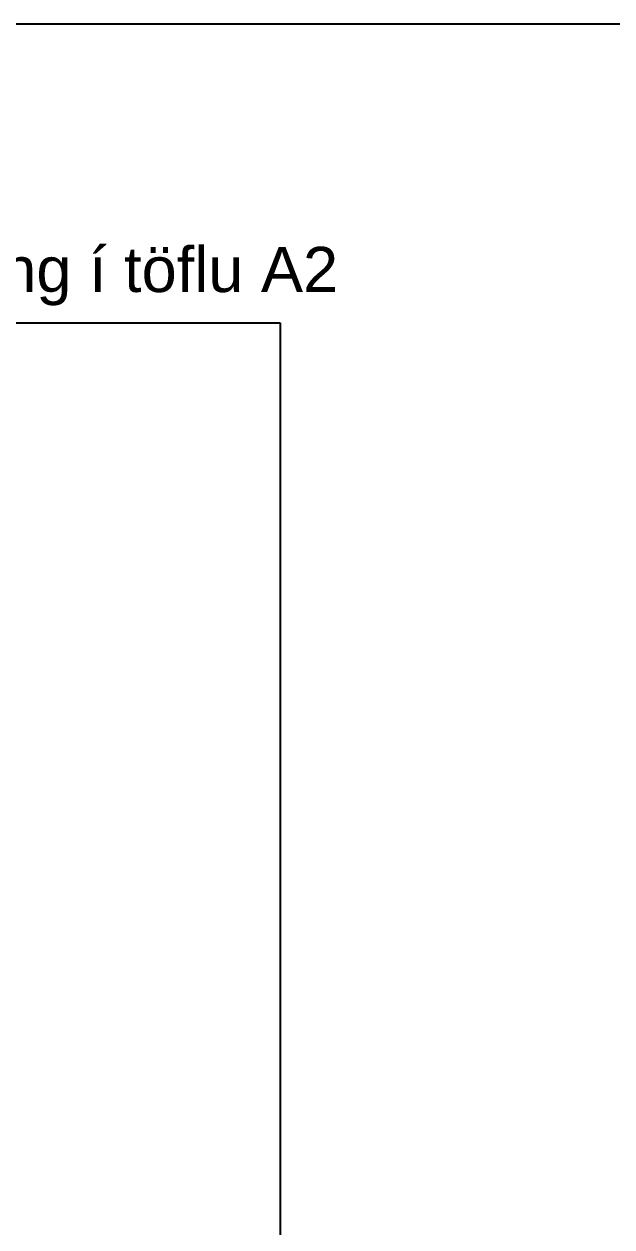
# Model space of a CAD drawing. Header units: millimetres. Extents: x -242231 to 419123, y -2399 to 525285.
# Drawn here: x -20065 to -13365, y 44121 to 57834 of the extents above; entities that cross this region are included whole.
import ezdxf

# ---------------------------------------------------------------- set-up
doc = ezdxf.new("R2010")
doc.units = ezdxf.units.MM
doc.layers.add('R-lagnir', color=7, linetype='Continuous', lineweight=25)
doc.layers.add('Walls', color=7, linetype='Continuous')
doc.styles.get("Standard").update_dxf_attribs({"font": 'arial.ttf'})

msp = doc.modelspace()

# ---------------------------------------------------------------- hatches: boundary and pattern name
at = {"layer": 'Walls', "linetype": 'Continuous', "lineweight": 15}
h = msp.add_hatch(dxfattribs=at)
h.set_pattern_fill('50__', color=251, style=0, pattern_type=2)
h.set_pattern_definition([(0, (-26748.23, 48856.63), (0, 70), [])])
h.paths.add_polyline_path([(-18729.008, 52327.047), (-18667.379, 52327.047), (-18667.379, 52347.047), (-18729.008, 52347.047)], flags=0)
h = msp.add_hatch(dxfattribs=at)
h.set_pattern_fill('50__', color=251, style=0, pattern_type=2)
h.set_pattern_definition([(0, (-26748.23, 48856.63), (0, 70), [])])
h.paths.add_polyline_path([(-18023.617, 52327.047), (-17961.988, 52327.047), (-17961.988, 52347.047), (-18023.617, 52347.047)], flags=0)
h = msp.add_hatch(dxfattribs=at)
h.set_pattern_fill('50__', color=251, style=0, pattern_type=2)
h.set_pattern_definition([(0, (-26748.23, 48856.63), (0, 70), [])])
h.paths.add_polyline_path([(-16531.042, 52327.047), (-16469.413, 52327.047), (-16469.413, 52347.047), (-16531.042, 52347.047)], flags=0)

# ---------------------------------------------------------------- linework, layer by layer
at = {"color": 7, "linetype": 'Continuous', "lineweight": 25}
for p, q in [((-27811.069, 54425.235), (-17144.831, 54428.921)), ((-17144.831, 54428.921), (-17144.831, 38431.069))]:
    msp.add_line(p, q, dxfattribs=at)
at = {"layer": 'R-lagnir', "color": 7, "true_color": 0xffffff}
msp.add_line((-4152.075, 57833.968), (-129572.327, 57833.968), dxfattribs=at)

# ---------------------------------------------------------------- texts
at = {"color": 85, "linetype": 'Continuous', "lineweight": 25, "true_color": 0x58ba48, "insert": (-28412.321, 55294.1), "char_height": 515.05196, "attachment_point": 1}
msp.add_mtext_dynamic_manual_height_columns('ABB free@home hitastýring í töflu A2', width=12222.37354, gutter_width=21.46, heights=[0], dxfattribs=at)

doc.saveas('drawing.dxf')
